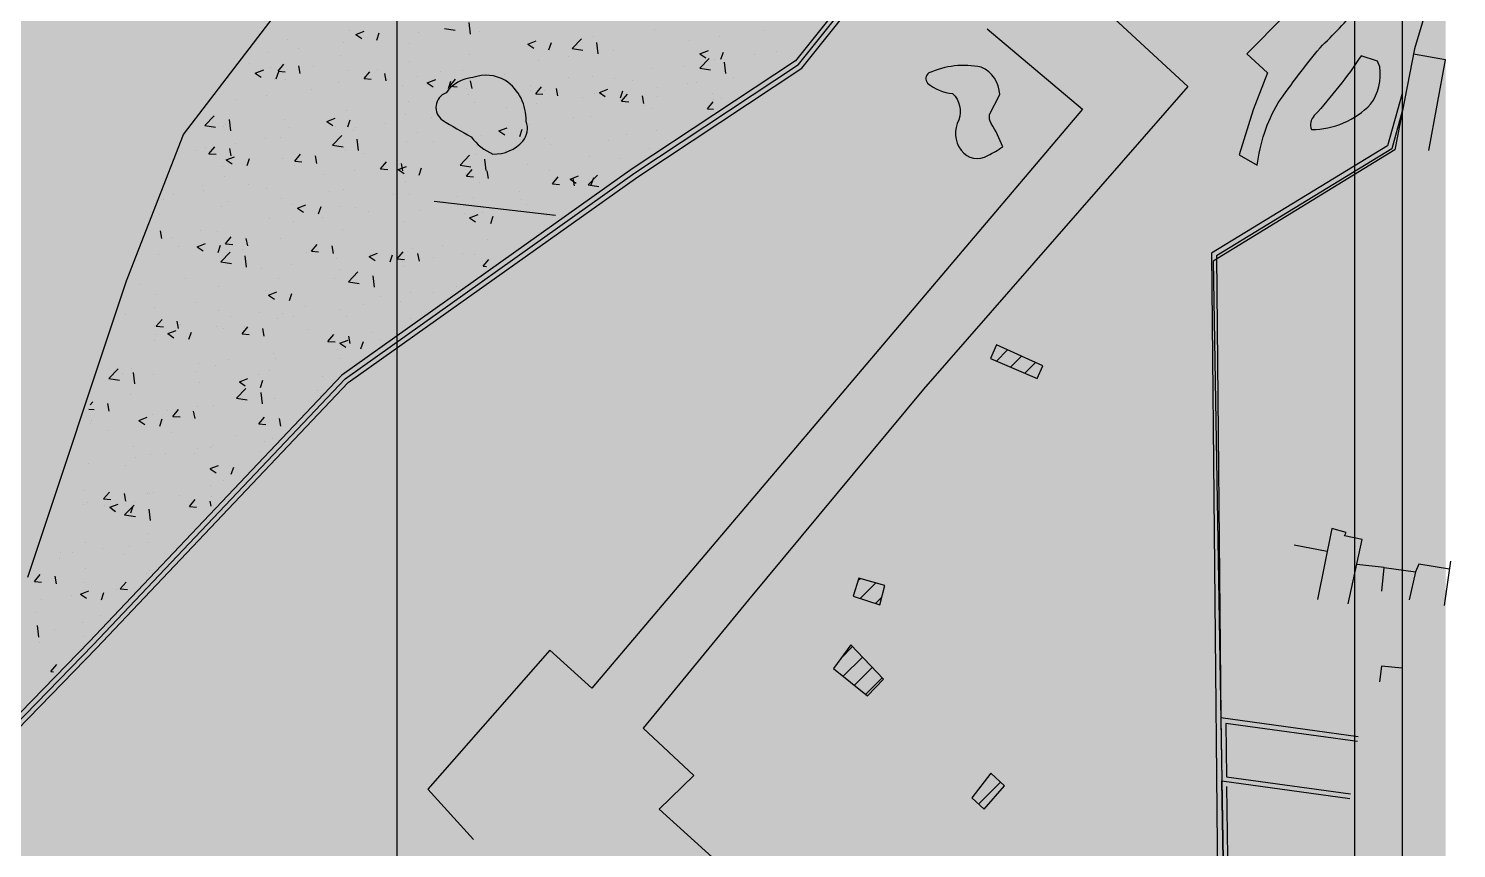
# Model space of a CAD drawing. Header units: millimetres. Extents: x 709 to 3952, y 378 to 2394.
# Drawn here: x 2922.5 to 3220.8, y 1310.1 to 1481.3 of the extents above; entities that cross this region are included whole.
import ezdxf

# ---------------------------------------------------------------- set-up
doc = ezdxf.new("R2010")
doc.units = ezdxf.units.MM
doc.layers.add('BAS', color=252, linetype='Continuous')

# ---------------------------------------------------------------- blocks, each defined once
blk = doc.blocks.new('*X242')
at = {"color": 0}
for p, q in [((411590.07, 4018528.52), (411590.07, 4018528.52)), ((411591.4, 4018527.66), (411593.15, 4018528.33)), ((411595.79, 4018526.49), (411596.29, 4018528)), ((411604.58, 4018528.04), (411604.58, 4018528.04)), ((411609.9, 4018528.9), (411612.12, 4018528.56)), ((411610.83, 4018528.86), (411610.83, 4018528.86)), ((411615.31, 4018527.77), (411615.04, 4018530.14)), ((411617.28, 4018528.33), (411617.28, 4018528.33)), ((411653.68, 4018528.79), (411653.68, 4018528.79)), ((411676.76, 4018528.55), (411676.76, 4018528.55)), ((411577.08, 4018526.65), (411577.08, 4018526.65)), ((411588.79, 4018525.96), (411588.79, 4018525.96)), ((411591.4, 4018527.66), (411592.64, 4018526.82)), ((411602.7, 4018525.83), (411602.7, 4018525.83)), ((411627.33, 4018525.66), (411629.08, 4018526.33)), ((411627.33, 4018525.66), (411628.57, 4018524.82)), ((411628.21, 4018525.43), (411628.21, 4018525.43)), ((411631.71, 4018524.49), (411632.22, 4018526)), ((411636.58, 4018524.77), (411638.53, 4018526.79)), ((411641.05, 4018527.19), (411641.05, 4018527.19)), ((411642, 4018523.63), (411641.72, 4018526.01)), ((411661.03, 4018526.48), (411661.03, 4018526.48)), ((411667.29, 4018527.3), (411667.29, 4018527.3)), ((411573.06, 4018523.89), (411573.06, 4018523.89)), ((411579.32, 4018524.71), (411579.32, 4018524.71)), ((411588.12, 4018523.33), (411588.12, 4018523.33)), ((411615.23, 4018523.56), (411615.23, 4018523.56)), ((411629.51, 4018522.33), (411629.51, 4018522.33)), ((411635.77, 4018523.15), (411635.77, 4018523.15)), ((411636.58, 4018524.77), (411638.8, 4018524.42)), ((411645.24, 4018524.4), (411645.24, 4018524.4)), ((411663.26, 4018523.65), (411665.01, 4018524.33)), ((411663.26, 4018523.65), (411664.5, 4018522.81)), ((411663.26, 4018520.63), (411665.21, 4018522.66)), ((411666.36, 4018522.35), (411666.36, 4018522.35)), ((411667.64, 4018522.49), (411668.15, 4018524)), ((411674.56, 4018523.43), (411674.56, 4018523.43)), ((411679.19, 4018524.11), (411679.19, 4018524.11)), ((411569.13, 4018521.54), (411569.13, 4018521.54)), ((411570.39, 4018519.6), (411572.14, 4018520.27)), ((411570.39, 4018519.59), (411571.64, 4018518.76)), ((411573.54, 4018520.83), (411573.54, 4018520.83)), ((411574.78, 4018518.43), (411575.29, 4018519.94)), ((411575.16, 4018520.02), (411576.37, 4018521.45)), ((411575.17, 4018520.02), (411576.66, 4018519.89)), ((411579.79, 4018519.55), (411579.5, 4018521.12)), ((411582.47, 4018520.97), (411582.47, 4018520.97)), ((411589.76, 4018520.2), (411589.76, 4018520.2)), ((411593.1, 4018518.45), (411594.3, 4018519.89)), ((411595.82, 4018520.41), (411595.82, 4018520.41)), ((411597.72, 4018517.98), (411597.43, 4018519.55)), ((411602.6, 4018521.96), (411602.6, 4018521.96)), ((411604.26, 4018519), (411604.26, 4018519)), ((411609.16, 4018519.85), (411609.16, 4018519.85)), ((411613.73, 4018520.25), (411613.73, 4018520.25)), ((411622.51, 4018519.28), (411622.51, 4018519.28)), ((411653.37, 4018520.47), (411653.37, 4018520.47)), ((411659.98, 4018520.92), (411659.98, 4018520.92)), ((411663.26, 4018520.63), (411665.48, 4018520.28)), ((411668.68, 4018519.49), (411668.4, 4018521.87)), ((411574.4, 4018518.18), (411574.4, 4018518.18)), ((411576.78, 4018518.32), (411576.78, 4018518.32)), ((411582.21, 4018516.1), (411582.21, 4018516.1)), ((411587.74, 4018517.62), (411587.74, 4018517.62)), ((411593.1, 4018518.45), (411594.59, 4018518.32)), ((411598, 4018518.18), (411598, 4018518.18)), ((411601.09, 4018517.05), (411601.09, 4018517.05)), ((411606.32, 4018517.59), (411608.07, 4018518.27)), ((411606.32, 4018517.59), (411607.57, 4018516.75)), ((411610.71, 4018516.42), (411611.22, 4018517.94)), ((411611.03, 4018516.88), (411612.23, 4018518.32)), ((411611.03, 4018516.88), (411612.52, 4018516.75)), ((411614.43, 4018516.49), (411614.43, 4018516.49)), ((411615.65, 4018516.41), (411615.36, 4018517.98)), ((411627.91, 4018517.11), (411627.91, 4018517.11)), ((411628.96, 4018515.31), (411630.16, 4018516.75)), ((411633.58, 4018514.84), (411633.29, 4018516.41)), ((411635.85, 4018518.72), (411635.85, 4018518.72)), ((411640.74, 4018518.87), (411640.74, 4018518.87)), ((411642.25, 4018515.59), (411644, 4018516.26)), ((411645.4, 4018518.42), (411645.4, 4018518.42)), ((411649.2, 4018518.15), (411649.2, 4018518.15)), ((411654.45, 4018516.62), (411654.45, 4018516.62)), ((411660.71, 4018517.44), (411660.71, 4018517.44)), ((411662.55, 4018517.59), (411662.55, 4018517.59)), ((411670.18, 4018518.69), (411670.18, 4018518.69)), ((411566.48, 4018514.03), (411566.48, 4018514.03)), ((411572.74, 4018514.85), (411572.74, 4018514.85)), ((411602.3, 4018513.64), (411602.3, 4018513.64)), ((411614.92, 4018515.24), (411614.92, 4018515.24)), ((411616.25, 4018513.42), (411616.25, 4018513.42)), ((411627.78, 4018515.92), (411627.78, 4018515.92)), ((411628.96, 4018515.31), (411630.45, 4018515.18)), ((411629.2, 4018513.29), (411629.2, 4018513.29)), ((411630.82, 4018515.92), (411630.82, 4018515.92)), ((411638.67, 4018514.54), (411638.67, 4018514.54)), ((411641.13, 4018515.36), (411641.13, 4018515.36)), ((411642.25, 4018515.59), (411643.49, 4018514.75)), ((411646.64, 4018514.42), (411647.14, 4018515.93)), ((411646.89, 4018513.74), (411648.1, 4018515.18)), ((411646.89, 4018513.74), (411648.39, 4018513.61)), ((411651.52, 4018513.28), (411651.23, 4018514.84)), ((411654.47, 4018514.8), (411654.47, 4018514.8)), ((411664.82, 4018512.17), (411666.03, 4018513.61)), ((411665.97, 4018515.44), (411665.97, 4018515.44)), ((411666.05, 4018514.02), (411666.05, 4018514.02)), ((411667.82, 4018514.23), (411667.82, 4018514.23)), ((411559.85, 4018508.69), (411561.8, 4018510.72)), ((411585.32, 4018509.53), (411587.07, 4018510.2)), ((411589.46, 4018511.88), (411589.46, 4018511.88)), ((411601.67, 4018510.91), (411601.67, 4018510.91)), ((411607.15, 4018510.39), (411607.15, 4018510.39)), ((411622.94, 4018512.47), (411622.94, 4018512.47)), ((411636.82, 4018510.43), (411636.82, 4018510.43)), ((411640.44, 4018510.55), (411640.44, 4018510.55)), ((411651.4, 4018512.93), (411651.4, 4018512.93)), ((411653.07, 4018512.15), (411653.07, 4018512.15)), ((411664.82, 4018512.17), (411666.12, 4018512.06)), ((411559.85, 4018508.69), (411562.07, 4018508.34)), ((411563.85, 4018508.4), (411563.85, 4018508.4)), ((411564.15, 4018508.83), (411564.15, 4018508.83)), ((411565.27, 4018507.55), (411564.99, 4018509.93)), ((411576.47, 4018510), (411576.47, 4018510)), ((411577.5, 4018508.27), (411577.5, 4018508.27)), ((411585.32, 4018509.53), (411586.56, 4018508.69)), ((411587.09, 4018508.41), (411587.09, 4018508.41)), ((411589.7, 4018508.36), (411590.21, 4018509.87)), ((411590.84, 4018507.7), (411590.84, 4018507.7)), ((411591.42, 4018508.32), (411591.42, 4018508.32)), ((411597.68, 4018509.14), (411597.68, 4018509.14)), ((411604.19, 4018507.14), (411604.19, 4018507.14)), ((411621.24, 4018507.53), (411622.99, 4018508.2)), ((411621.25, 4018507.53), (411622.49, 4018506.69)), ((411622.24, 4018507.93), (411622.24, 4018507.93)), ((411625.63, 4018506.36), (411626.14, 4018507.87)), ((411627.6, 4018508.79), (411627.6, 4018508.79)), ((411654.14, 4018507.58), (411654.14, 4018507.58)), ((411559.91, 4018504.17), (411559.91, 4018504.17)), ((411560.7, 4018502.78), (411561.91, 4018504.22)), ((411566.17, 4018504.99), (411566.17, 4018504.99)), ((411572.51, 4018505.91), (411572.51, 4018505.91)), ((411575.63, 4018506.24), (411575.63, 4018506.24)), ((411586.53, 4018504.55), (411588.48, 4018506.58)), ((411586.53, 4018504.55), (411588.76, 4018504.21)), ((411591.95, 4018503.42), (411591.67, 4018505.79)), ((411601.99, 4018505.31), (411601.99, 4018505.31)), ((411607.66, 4018505.43), (411607.66, 4018505.43)), ((411614.62, 4018506.91), (411614.62, 4018506.91)), ((411617.53, 4018506.57), (411617.53, 4018506.57)), ((411630.88, 4018506.01), (411630.88, 4018506.01)), ((411632.09, 4018504.68), (411632.09, 4018504.68)), ((411644.23, 4018505.45), (411644.23, 4018505.45)), ((411647.88, 4018506.75), (411647.88, 4018506.75)), ((411557.93, 4018503.41), (411557.93, 4018503.41)), ((411560.7, 4018502.78), (411562.2, 4018502.65)), ((411564.31, 4018501.47), (411566.06, 4018502.14)), ((411564.31, 4018501.47), (411565.56, 4018500.63)), ((411565.33, 4018502.31), (411565.04, 4018503.88)), ((411568.7, 4018500.3), (411569.2, 4018501.81)), ((411576.17, 4018501.68), (411576.17, 4018501.68)), ((411578.63, 4018501.21), (411579.84, 4018502.65)), ((411578.63, 4018501.21), (411580.13, 4018501.08)), ((411583.26, 4018500.75), (411582.97, 4018502.31)), ((411589.16, 4018503.55), (411589.16, 4018503.55)), ((411593.08, 4018502.92), (411593.08, 4018502.92)), ((411613.21, 4018500.41), (411615.16, 4018502.44)), ((411616.36, 4018502.61), (411616.36, 4018502.61)), ((411618.63, 4018499.28), (411618.35, 4018501.65)), ((411622.62, 4018503.43), (411622.62, 4018503.43)), ((411640.14, 4018502.23), (411640.14, 4018502.23)), ((411646.36, 4018501.68), (411646.36, 4018501.68)), ((411652.76, 4018503.83), (411652.76, 4018503.83)), ((411563.54, 4018500.08), (411563.54, 4018500.08)), ((411578.5, 4018500.42), (411578.5, 4018500.42)), ((411584.85, 4018498.46), (411584.85, 4018498.46)), ((411591.1, 4018499.28), (411591.1, 4018499.28)), ((411596.56, 4018499.64), (411597.77, 4018501.08)), ((411596.57, 4018499.64), (411598.06, 4018499.51)), ((411600.24, 4018499.46), (411601.99, 4018500.14)), ((411600.24, 4018499.46), (411601.48, 4018498.62)), ((411600.57, 4018500.53), (411600.57, 4018500.53)), ((411601.19, 4018499.18), (411600.9, 4018500.74)), ((411604.63, 4018498.3), (411605.13, 4018499.81)), ((411613.21, 4018500.41), (411615.44, 4018500.07)), ((411614.32, 4018498.59), (411614.32, 4018498.59)), ((411614.5, 4018498.08), (411615.7, 4018499.51)), ((411619.12, 4018497.61), (411618.83, 4018499.18)), ((411627.3, 4018500.47), (411627.3, 4018500.47)), ((411631.78, 4018499.18), (411631.78, 4018499.18)), ((411636.17, 4018497.46), (411637.92, 4018498.13)), ((411639.89, 4018496.27), (411641.84, 4018498.3)), ((411559.28, 4018496.05), (411559.28, 4018496.05)), ((411559.59, 4018495.13), (411559.59, 4018495.13)), ((411563.92, 4018497.92), (411563.92, 4018497.92)), ((411569.06, 4018496.38), (411569.06, 4018496.38)), ((411572.63, 4018495.49), (411572.63, 4018495.49)), ((411588.85, 4018495.23), (411588.85, 4018495.23)), ((411601.69, 4018496.99), (411601.69, 4018496.99)), ((411614.5, 4018498.08), (411615.99, 4018497.94)), ((411617.2, 4018496.68), (411617.2, 4018496.68)), ((411632.43, 4018496.51), (411633.63, 4018497.94)), ((411632.43, 4018496.51), (411633.92, 4018496.38)), ((411636.17, 4018497.46), (411637.41, 4018496.62)), ((411637.05, 4018496.04), (411636.76, 4018497.61)), ((411639.89, 4018496.27), (411642.12, 4018495.93)), ((411640.55, 4018496.29), (411641.06, 4018497.8)), ((411641.3, 4018496.89), (411641.3, 4018496.89)), ((411551.21, 4018493.26), (411551.21, 4018493.26)), ((411553.33, 4018494.31), (411553.33, 4018494.31)), ((411564.56, 4018492.7), (411564.56, 4018492.7)), ((411575.87, 4018493.36), (411575.87, 4018493.36)), ((411585.98, 4018494.93), (411585.98, 4018494.93)), ((411599.32, 4018494.36), (411599.32, 4018494.36)), ((411602.62, 4018494.17), (411602.62, 4018494.17)), ((411609.78, 4018492.75), (411609.78, 4018492.75)), ((411612.67, 4018493.8), (411612.67, 4018493.8)), ((411616.04, 4018493.57), (411616.04, 4018493.57)), ((411625.51, 4018494.82), (411625.51, 4018494.82)), ((411626.01, 4018493.24), (411626.01, 4018493.24)), ((411627, 4018492.14), (411627, 4018492.14)), ((411550.4, 4018490), (411550.4, 4018490)), ((411563.24, 4018491.76), (411563.24, 4018491.76)), ((411573.46, 4018489.17), (411573.46, 4018489.17)), ((411577.9, 4018492.13), (411577.9, 4018492.13)), ((411579.23, 4018491.4), (411580.98, 4018492.07)), ((411579.23, 4018491.4), (411580.48, 4018490.56)), ((411583.62, 4018490.23), (411584.13, 4018491.74)), ((411584.53, 4018489.42), (411584.53, 4018489.42)), ((411588.04, 4018491.67), (411588.04, 4018491.67)), ((411591.25, 4018491.57), (411591.25, 4018491.57)), ((411594, 4018490.67), (411594, 4018490.67)), ((411604.59, 4018491), (411604.59, 4018491)), ((411614.01, 4018490.27), (411614.01, 4018490.27)), ((411615.16, 4018489.4), (411616.91, 4018490.07)), ((411615.16, 4018489.4), (411616.41, 4018488.56)), ((411617.94, 4018490.44), (411617.94, 4018490.44)), ((411619.55, 4018488.23), (411620.06, 4018489.74)), ((411631.28, 4018489.88), (411631.28, 4018489.88)), ((411550.86, 4018485.08), (411550.57, 4018486.65)), ((411558.89, 4018486.67), (411558.89, 4018486.67)), ((411562.48, 4018486.52), (411562.48, 4018486.52)), ((411578.27, 4018488.6), (411578.27, 4018488.6)), ((411588.55, 4018486.91), (411588.55, 4018486.91)), ((411601.38, 4018488.67), (411601.38, 4018488.67)), ((411553.01, 4018485.27), (411553.01, 4018485.27)), ((411554.31, 4018483.35), (411554.31, 4018483.35)), ((411558.23, 4018483.34), (411559.98, 4018484.01)), ((411558.23, 4018483.34), (411559.47, 4018482.5)), ((411562.61, 4018482.17), (411563.12, 4018483.68)), ((411562.94, 4018483.43), (411562.94, 4018483.43)), ((411564.17, 4018483.98), (411565.38, 4018485.41)), ((411564.17, 4018483.98), (411565.67, 4018483.85)), ((411568.8, 4018483.51), (411568.51, 4018485.08)), ((411575.56, 4018485.03), (411575.56, 4018485.03)), ((411582.1, 4018482.41), (411583.31, 4018483.84)), ((411586.73, 4018481.94), (411586.44, 4018483.51)), ((411609.47, 4018483.71), (411609.47, 4018483.71)), ((411618.93, 4018484.96), (411618.93, 4018484.96)), ((411550.1, 4018481.67), (411550.1, 4018481.67)), ((411563.17, 4018480.2), (411565.11, 4018482.23)), ((411567.66, 4018482.78), (411567.66, 4018482.78)), ((411568.58, 4018479.06), (411568.3, 4018481.44)), ((411581, 4018482.22), (411581, 4018482.22)), ((411582.1, 4018482.41), (411583.6, 4018482.28)), ((411587.42, 4018480.81), (411587.42, 4018480.81)), ((411594.16, 4018481.34), (411595.91, 4018482.01)), ((411594.16, 4018481.33), (411595.4, 4018480.5)), ((411594.35, 4018481.66), (411594.35, 4018481.66)), ((411598.54, 4018480.17), (411599.05, 4018481.68)), ((411600.03, 4018480.84), (411601.24, 4018482.28)), ((411600.03, 4018480.84), (411601.53, 4018480.71)), ((411601.08, 4018480.35), (411601.08, 4018480.35)), ((411603.21, 4018482.89), (411603.21, 4018482.89)), ((411604.66, 4018480.37), (411604.37, 4018481.94)), ((411607.69, 4018481.09), (411607.69, 4018481.09)), ((411613.71, 4018481.95), (411613.71, 4018481.95)), ((411616.17, 4018481.76), (411616.17, 4018481.76)), ((411617.96, 4018479.27), (411619.17, 4018480.71)), ((411563.17, 4018480.2), (411565.39, 4018479.85)), ((411571.69, 4018478.74), (411571.69, 4018478.74)), ((411577.95, 4018479.56), (411577.95, 4018479.56)), ((411588.24, 4018478.59), (411588.24, 4018478.59)), ((411589.85, 4018476.06), (411591.79, 4018478.09)), ((411595.26, 4018474.93), (411594.99, 4018477.3)), ((411601.59, 4018479.26), (411601.59, 4018479.26)), ((411617.97, 4018479.27), (411618.65, 4018479.21)), ((411546.44, 4018475.41), (411546.44, 4018475.41)), ((411555.9, 4018476.66), (411555.9, 4018476.66)), ((411562.63, 4018475.11), (411562.63, 4018475.11)), ((411572.43, 4018474.25), (411572.43, 4018474.25)), ((411575.26, 4018476.71), (411575.26, 4018476.71)), ((411587.01, 4018476.75), (411587.01, 4018476.75)), ((411589.85, 4018476.06), (411592.07, 4018475.71)), ((411612.36, 4018475.1), (411612.36, 4018475.1)), ((411549.8, 4018473.35), (411549.8, 4018473.35)), ((411557.85, 4018471.75), (411557.85, 4018471.75)), ((411573.15, 4018473.27), (411574.9, 4018473.94)), ((411573.15, 4018473.27), (411574.39, 4018472.43)), ((411577.54, 4018472.1), (411578.04, 4018473.61)), ((411593, 4018471.27), (411593, 4018471.27)), ((411596.63, 4018473.02), (411596.63, 4018473.02)), ((411600.78, 4018472.02), (411600.78, 4018472.02)), ((411602.89, 4018473.85), (411602.89, 4018473.85)), ((411607.58, 4018473.77), (411607.58, 4018473.77)), ((411543.27, 4018469.25), (411543.27, 4018469.25)), ((411549.44, 4018470.57), (411549.44, 4018470.57)), ((411562.79, 4018470.01), (411562.79, 4018470.01)), ((411565.12, 4018468.88), (411565.12, 4018468.88)), ((411571.37, 4018469.7), (411571.37, 4018469.7)), ((411574.96, 4018468.39), (411574.96, 4018468.39)), ((411576.13, 4018469.44), (411576.13, 4018469.44)), ((411578.42, 4018468.76), (411578.42, 4018468.76)), ((411580.84, 4018470.95), (411580.84, 4018470.95)), ((411587.94, 4018470.26), (411587.94, 4018470.26)), ((411589.48, 4018468.88), (411589.48, 4018468.88)), ((411602.82, 4018468.32), (411602.82, 4018468.32)), ((411549.33, 4018466.8), (411549.33, 4018466.8)), ((411549.71, 4018466.74), (411550.91, 4018468.18)), ((411549.71, 4018466.74), (411551.2, 4018466.61)), ((411552.14, 4018465.21), (411553.9, 4018465.88)), ((411554.33, 4018466.27), (411554.04, 4018467.84)), ((411554.71, 4018467.21), (411554.71, 4018467.21)), ((411556.53, 4018464.04), (411557.04, 4018465.55)), ((411562.33, 4018466.79), (411562.33, 4018466.79)), ((411563.84, 4018466.26), (411563.84, 4018466.26)), ((411567.64, 4018465.17), (411568.84, 4018466.61)), ((411568.06, 4018466.65), (411568.06, 4018466.65)), ((411572.26, 4018464.71), (411571.97, 4018466.27)), ((411581.4, 4018466.09), (411581.4, 4018466.09)), ((411594.75, 4018465.52), (411594.75, 4018465.52)), ((411549.26, 4018463.76), (411549.26, 4018463.76)), ((411549.49, 4018465.03), (411549.49, 4018465.03)), ((411552.15, 4018465.21), (411553.39, 4018464.37)), ((411567.64, 4018465.17), (411569.14, 4018465.04)), ((411585.57, 4018463.6), (411586.78, 4018465.04)), ((411585.57, 4018463.6), (411587.07, 4018463.47)), ((411588.07, 4018463.21), (411589.82, 4018463.88)), ((411588.07, 4018463.21), (411589.32, 4018462.37)), ((411590.2, 4018463.14), (411589.91, 4018464.7)), ((411590.05, 4018463.16), (411590.05, 4018463.16)), ((411592.46, 4018462.04), (411592.97, 4018463.55)), ((411596.31, 4018463.99), (411596.31, 4018463.99)), ((411564.8, 4018459.84), (411564.8, 4018459.84)), ((411574.27, 4018461.09), (411574.27, 4018461.09)), ((411574.65, 4018460.07), (411574.65, 4018460.07)), ((411587.64, 4018461.94), (411587.64, 4018461.94)), ((411587.97, 4018460.01), (411587.97, 4018460.01)), ((411539.8, 4018455.84), (411541.75, 4018457.87)), ((411542.75, 4018456.94), (411542.75, 4018456.94)), ((411544.47, 4018457.86), (411544.47, 4018457.86)), ((411545.21, 4018454.71), (411544.94, 4018457.08)), ((411549.19, 4018456.71), (411549.19, 4018456.71)), ((411557.81, 4018457.3), (411557.81, 4018457.3)), ((411558.54, 4018459.02), (411558.54, 4018459.02)), ((411562.02, 4018458.47), (411562.02, 4018458.47)), ((411571.16, 4018456.74), (411571.16, 4018456.74)), ((411573.39, 4018457.51), (411573.39, 4018457.51)), ((411539.8, 4018455.84), (411542.02, 4018455.5)), ((411558.81, 4018455.01), (411558.81, 4018455.01)), ((411566.48, 4018451.71), (411568.43, 4018453.74)), ((411567.07, 4018455.14), (411568.82, 4018455.82)), ((411567.07, 4018455.14), (411568.31, 4018454.3)), ((411571.45, 4018453.98), (411571.96, 4018455.49)), ((411584.5, 4018456.17), (411584.5, 4018456.17)), ((411535.93, 4018450.32), (411536.45, 4018450.94)), ((411539.87, 4018449.04), (411539.58, 4018450.6)), ((411544.23, 4018452.51), (411544.23, 4018452.51)), ((411566.48, 4018451.71), (411568.7, 4018451.36)), ((411567.69, 4018451.23), (411567.69, 4018451.23)), ((411571.9, 4018450.57), (411571.62, 4018452.95)), ((411574.35, 4018451.75), (411574.35, 4018451.75)), ((411583.48, 4018453.3), (411583.48, 4018453.3)), ((411535.64, 4018449.47), (411536.74, 4018449.37)), ((411546.06, 4018447.08), (411547.81, 4018447.75)), ((411548.88, 4018448.38), (411548.88, 4018448.38)), ((411550.45, 4018445.91), (411550.96, 4018447.42)), ((411551.96, 4018449.16), (411551.96, 4018449.16)), ((411553.18, 4018447.94), (411554.38, 4018449.37)), ((411553.18, 4018447.94), (411554.67, 4018447.81)), ((411557.8, 4018447.47), (411557.51, 4018449.04)), ((411558.22, 4018449.98), (411558.22, 4018449.98)), ((411561.72, 4018450.15), (411561.72, 4018450.15)), ((411571.11, 4018446.37), (411572.31, 4018447.8)), ((411575.73, 4018445.9), (411575.44, 4018447.47)), ((411535.9, 4018446.51), (411535.9, 4018446.51)), ((411536.17, 4018447.08), (411536.17, 4018447.08)), ((411539.6, 4018445.09), (411539.6, 4018445.09)), ((411546.06, 4018447.08), (411547.31, 4018446.24)), ((411552.95, 4018444.53), (411552.95, 4018444.53)), ((411571.11, 4018446.37), (411572.6, 4018446.24)), ((411544.87, 4018441.73), (411544.87, 4018441.73)), ((411561.42, 4018441.82), (411561.42, 4018441.82)), ((411566.29, 4018443.96), (411566.29, 4018443.96)), ((411572.36, 4018442.59), (411572.36, 4018442.59)), ((411574.04, 4018443.42), (411574.04, 4018443.42)), ((411545.39, 4018439.29), (411545.39, 4018439.29)), ((411548.58, 4018440.06), (411548.58, 4018440.06)), ((411551.64, 4018440.12), (411551.64, 4018440.12)), ((411557.78, 4018440.09), (411557.78, 4018440.09)), ((411558.22, 4018441.17), (411558.22, 4018441.17)), ((411561.11, 4018441.37), (411561.11, 4018441.37)), ((411571.56, 4018440.6), (411571.56, 4018440.6)), ((411535.59, 4018438.19), (411535.59, 4018438.19)), ((411543.2, 4018437.59), (411543.2, 4018437.59)), ((411560.98, 4018437.02), (411562.74, 4018437.69)), ((411560.99, 4018437.01), (411562.23, 4018436.18)), ((411565.37, 4018435.85), (411565.88, 4018437.36)), ((411561.11, 4018433.5), (411561.11, 4018433.5)), ((411563.77, 4018434.6), (411563.77, 4018434.6)), ((411534.61, 4018429.6), (411534.61, 4018429.6)), ((411534.63, 4018432.38), (411534.63, 4018432.38)), ((411535.29, 4018429.87), (411535.29, 4018429.87)), ((411538.71, 4018430.7), (411539.92, 4018432.14)), ((411538.72, 4018430.7), (411540.21, 4018430.57)), ((411539.98, 4018428.95), (411541.73, 4018429.62)), ((411543.34, 4018430.23), (411543.05, 4018431.8)), ((411545.07, 4018430.26), (411545.07, 4018430.26)), ((411547.97, 4018431.82), (411547.97, 4018431.82)), ((411548.28, 4018431.74), (411548.28, 4018431.74)), ((411549.19, 4018432.1), (411549.19, 4018432.1)), ((411554.54, 4018431.51), (411554.54, 4018431.51)), ((411556.65, 4018429.13), (411557.85, 4018430.57)), ((411561.17, 4018429.19), (411560.98, 4018430.23)), ((411561.32, 4018431.25), (411561.32, 4018431.25)), ((411538.81, 4018429.43), (411538.81, 4018429.43)), ((411539.98, 4018428.95), (411541.22, 4018428.11)), ((411543.11, 4018427.35), (411545.06, 4018429.38)), ((411543.11, 4018427.35), (411545.34, 4018427.01)), ((411544.37, 4018427.78), (411544.87, 4018429.29)), ((411548.53, 4018426.22), (411548.25, 4018428.59)), ((411556.65, 4018429.13), (411558.14, 4018429)), ((411534.99, 4018421.54), (411534.99, 4018421.54)), ((411544.16, 4018420.85), (411544.16, 4018420.85)), ((411547.96, 4018421.64), (411547.96, 4018421.64)), ((411547.97, 4018423.42), (411547.97, 4018423.42)), ((411529.58, 4018418.35), (411529.58, 4018418.35)), ((411529.76, 4018419.61), (411529.76, 4018419.61)), ((411532.23, 4018419.57), (411532.23, 4018419.57)), ((411538.49, 4018420.4), (411538.49, 4018420.4)), ((411543.1, 4018419.04), (411543.1, 4018419.04)), ((411524.25, 4018413.46), (411525.46, 4018414.9)), ((411535.03, 4018416.25), (411535.03, 4018416.25)), ((411547.67, 4018415.1), (411547.67, 4018415.1)), ((411548.37, 4018415.68), (411548.37, 4018415.68)), ((411524.25, 4018413.46), (411525.75, 4018413.33)), ((411528.88, 4018413), (411528.59, 4018414.56)), ((411534.68, 4018413.22), (411534.68, 4018413.22)), ((411541.38, 4018411.78), (411541.38, 4018411.78)), ((411542.18, 4018411.9), (411543.39, 4018413.33)), ((411542.18, 4018411.9), (411543.68, 4018411.76)), ((411525.66, 4018409.71), (411525.66, 4018409.71)), ((411531.91, 4018410.54), (411531.91, 4018410.54)), ((411533.9, 4018410.82), (411535.65, 4018411.5)), ((411533.9, 4018410.82), (411535.14, 4018409.98)), ((411538.28, 4018409.65), (411538.79, 4018411.17)), ((411524.78, 4018406.9), (411524.78, 4018406.9)), ((411538.13, 4018406.34), (411538.13, 4018406.34)), ((411525.16, 4018401.87), (411524.89, 4018404.24)), ((411528.55, 4018403.43), (411528.55, 4018403.43)), ((411534.38, 4018404.9), (411534.38, 4018404.9)), ((411525.34, 4018400.68), (411525.34, 4018400.68)), ((411534.81, 4018401.92), (411534.81, 4018401.92)), ((411527.72, 4018394.66), (411528.93, 4018396.1)), ((411527.72, 4018394.66), (411528.23, 4018394.61))]:
    blk.add_line(p, q, dxfattribs=at)
blk = doc.blocks.new('*X186')
at = {"color": 0}
for p, q in [((589.74, 254.57), (590.92, 255.76)), ((591.23, 253.94), (592.38, 255.09)), ((592.71, 253.3), (593.83, 254.42))]:
    blk.add_line(p, q, dxfattribs=at)
blk = doc.blocks.new('*X185')
at = {"color": 0}
for p, q in [((575.26, 231.61), (575.46, 231.81)), ((575.47, 229.7), (577.11, 231.34)), ((577.08, 229.18), (577.73, 229.84))]:
    blk.add_line(p, q, dxfattribs=at)
blk = doc.blocks.new('*X184')
at = {"color": 0}
for p, q in [((573.48, 223.46), (574.68, 224.66)), ((573.69, 221.55), (575.71, 223.57)), ((574.87, 220.61), (576.74, 222.48)), ((576.04, 219.66), (577.78, 221.4))]:
    blk.add_line(p, q, dxfattribs=at)
blk = doc.blocks.new('*X183')
at = {"color": 0}
blk.add_line((587.88, 208.17), (590.18, 210.46), dxfattribs=at)

msp = doc.modelspace()

# ---------------------------------------------------------------- hatches: boundary and pattern name
at = {"layer": 'BAS', "true_color": 0xc7c8ca, "transparency": 33554513}
h = msp.add_hatch(color=9, dxfattribs=at)
h.dxf.hatch_style = 1
h.paths.add_polyline_path([(735.07, 2394.13), (735.07, 400.97), (3218.5, 400.97), (3218.5, 2394.13)])
h.paths.add_polyline_path([(1826.32, 1353.24), (2408.56, 1353.24), (2408.56, 918.34), (1826.32, 918.34)], flags=16)

# ---------------------------------------------------------------- linework, layer by layer
at = {"layer": 'BAS'}
for p, q in [((2954.9, 1459.17), (2997.16, 1514.29)), ((3112.36, 1511.67), (3082.7, 1474.53)), ((3220.76, 1506.21), (3211.97, 1477.04)), ((3211.97, 1477.04), (3207.89, 1456)), ((3082.7, 1474.53), (3048.64, 1452.01)), ((3209.45, 1467.76), (3206.38, 1456.83)), ((2943.01, 1428.6), (2954.9, 1459.17)), ((3206.38, 1456.83), (3169.63, 1434.37)), ((3207.89, 1456), (3169.98, 1432.7)), ((3207.23, 1456.18), (3170.63, 1433.81)), ((3048.64, 1452.01), (2987.98, 1408.94)), ((3169.63, 1434.37), (3171.39, 1242.46)), ((3169.98, 1432.7), (3173.08, 1243.75)), ((3170.63, 1433.81), (3171.52, 1337.36)), ((2922.39, 1366.72), (2943.01, 1428.6)), ((2987.98, 1408.94), (2935.29, 1353.32)), ((2935.29, 1353.32), (2913.89, 1331.33)), ((3200.25, 1333.42), (3171.52, 1337.36)), ((3171.54, 1337.35), (3171.76, 1324.2)), ((3200.12, 1332.43), (3172.56, 1336.21)), ((3172.56, 1336.21), (3172.74, 1325.08)), ((3171.76, 1324.2), (3198.49, 1320.54)), ((3172.45, 1282.13), (3171.76, 1324.2)), ((3172.74, 1325.08), (3198.61, 1321.53)), ((3173.43, 1283.04), (3172.78, 1323.07))]:
    msp.add_line(p, q, dxfattribs=at)
msp.add_lwpolyline([(726.02, 2394.13), (3209.45, 2394.13), (3209.45, 400.97), (726.02, 400.97)], close=True, dxfattribs=at)
at = {"layer": 'BAS', "flags": 128}
for points in [[(2999.51, 952.38), (2999.51, 2152.38)], [(3199.51, 952.38), (3199.51, 2152.38)], [(2638.95, 952.35), (2663.88, 995.82), (2693.41, 1041.42), (2719.11, 1078.82), (2742.16, 1109.45), (2767.31, 1145.42), (2808.13, 1188.28), (2846.89, 1246.28), (2878.43, 1283.66), (2914.65, 1330.68), (2936.01, 1352.63), (2988.64, 1408.18), (3049.2, 1451.19), (3083.38, 1473.78), (3113.17, 1511.08), (3133.53, 1542.5), (3153.26, 1573.26), (3167.01, 1606.31), (3179.68, 1622.52), (3188.39, 1635.04)], [(2640.18, 952.38), (2664.74, 995.32), (2694.24, 1040.87), (2719.92, 1078.23), (2742.97, 1108.86), (2768.09, 1144.79), (2808.91, 1187.65), (2847.69, 1245.67), (2879.21, 1283.03), (2915.4, 1330.02), (2936.73, 1351.93), (2989.3, 1407.42), (3049.77, 1450.36), (3084.07, 1473.03), (3113.98, 1510.5), (3134.37, 1541.96), (3154.15, 1572.8), (3167.88, 1605.8), (3180.49, 1621.93), (3188.58, 1633.56)], [(3122.78, 1481.25), (3142.63, 1464.47), (3040.18, 1343.59), (3031.4, 1351.5), (3005.97, 1322.49), (3015.44, 1311.94)], [(3215.02, 1455.86), (3218.46, 1474.79), (3211.76, 1475.95)], [(3209.45, 1464.07), (3207.23, 1456.18)], [(3032.58, 1442.27), (3007.24, 1445.16)], [(3198.17, 1361.17), (3201.1, 1374.63), (3197.39, 1375.41), (3197.7, 1376.06), (3194.71, 1376.94), (3191.74, 1362.08)], [(3193.73, 1372.08), (3186.88, 1373.46)], [(3205.17, 1363.83), (3205.68, 1368.75), (3199.95, 1369.36)], [(3219.29, 1368.45), (3212.93, 1369.47), (3212.2, 1367.84)], [(3219.52, 1370.07), (3218.18, 1360.85)], [(3205.68, 1368.75), (3212.2, 1367.84), (3210.91, 1362.03)], [(3209.45, 1347.73), (3205.1, 1348.19), (3204.69, 1344.9)]]:
    msp.add_lwpolyline(points, dxfattribs=at)
msp.add_lwpolyline([(3135.84, 1495.84), (3164.66, 1469.17), (3109.42, 1405.97), (3072.89, 1362), (3050.89, 1335.25), (3061.5, 1325.37), (3054.23, 1318.34), (3127.34, 1252.13, 0.496208), (3142.58, 1253.14, -1.466152)], format="xyb", dxfattribs=at)
for points in [[(3201.56, 1487.43), (3193.04, 1493.69), (3184.95, 1484), (3176.99, 1476.02), (3181.32, 1472.01), (3178.27, 1464.32), (3175.4, 1454.94), (3179.15, 1452.74, -0.100556), (3183.5, 1465.76, -0.018026), (3192.26, 1477.29, 0.02834), (3200.13, 1485.69, 0.002827)], [(3123.25, 1463.36), (3125.36, 1467.53, 0.296627), (3121.52, 1473.23, 0.15633), (3110.56, 1472.01, 0.443189), (3110.3, 1469.9, 0.155995), (3115.54, 1467.7, -0.292574), (3116.86, 1462.26, 0.3022), (3117.34, 1455.87, 0.392595), (3122.88, 1454.76, 0.038546), (3126.01, 1456.61, 0.043664), (3123.59, 1461.49, -0.18588)], [(3204.25, 1474.5), (3200.88, 1475.62, -0.038151), (3191.07, 1463.12, 0.307171), (3190.49, 1460.19, 0.200291), (3202.84, 1465.49, 0.192983), (3204.74, 1473.28)], [(3026.45, 1461.91, 0.258185), (3022.13, 1470.46, 0.222607), (3015.34, 1471.05, 0.226622), (3009.73, 1467.86, 0.592455), (3008.98, 1462.14, 0.003566), (3015, 1458.65, 0.133125), (3019.54, 1455.08, 0.224307), (3025.76, 1457.79, 0.284227)]]:
    msp.add_lwpolyline(points, format="xyb", close=True, dxfattribs=at)
for points in [[(3134.39, 1410.84), (3124.72, 1415.28), (3123.45, 1412.38), (3133.22, 1408.21)], [(3101.41, 1365.01), (3095.96, 1366.57), (3094.77, 1362.75), (3100.31, 1360.98)], [(3094.28, 1352.63), (3090.67, 1347.67), (3097.78, 1341.95), (3101.13, 1345.42)], [(3123.51, 1325.83), (3119.58, 1320.64), (3122.14, 1318.3), (3126.37, 1323.17)]]:
    msp.add_lwpolyline(points, close=True, dxfattribs=at)

# ---------------------------------------------------------------- block references
at = {"layer": 'BAS'}
msp.add_blockref('*X242', (-408600.49, -4017047.62), dxfattribs=at)
at = {"layer": 'BAS', "xscale": 1.993215441703796, "yscale": 1.993215441703796, "zscale": 1.993215442474826}
for name in ['*X186', '*X185', '*X184', '*X183']:
    msp.add_blockref(name, (1949.19, 904.45), dxfattribs=at)

doc.saveas('drawing.dxf')
